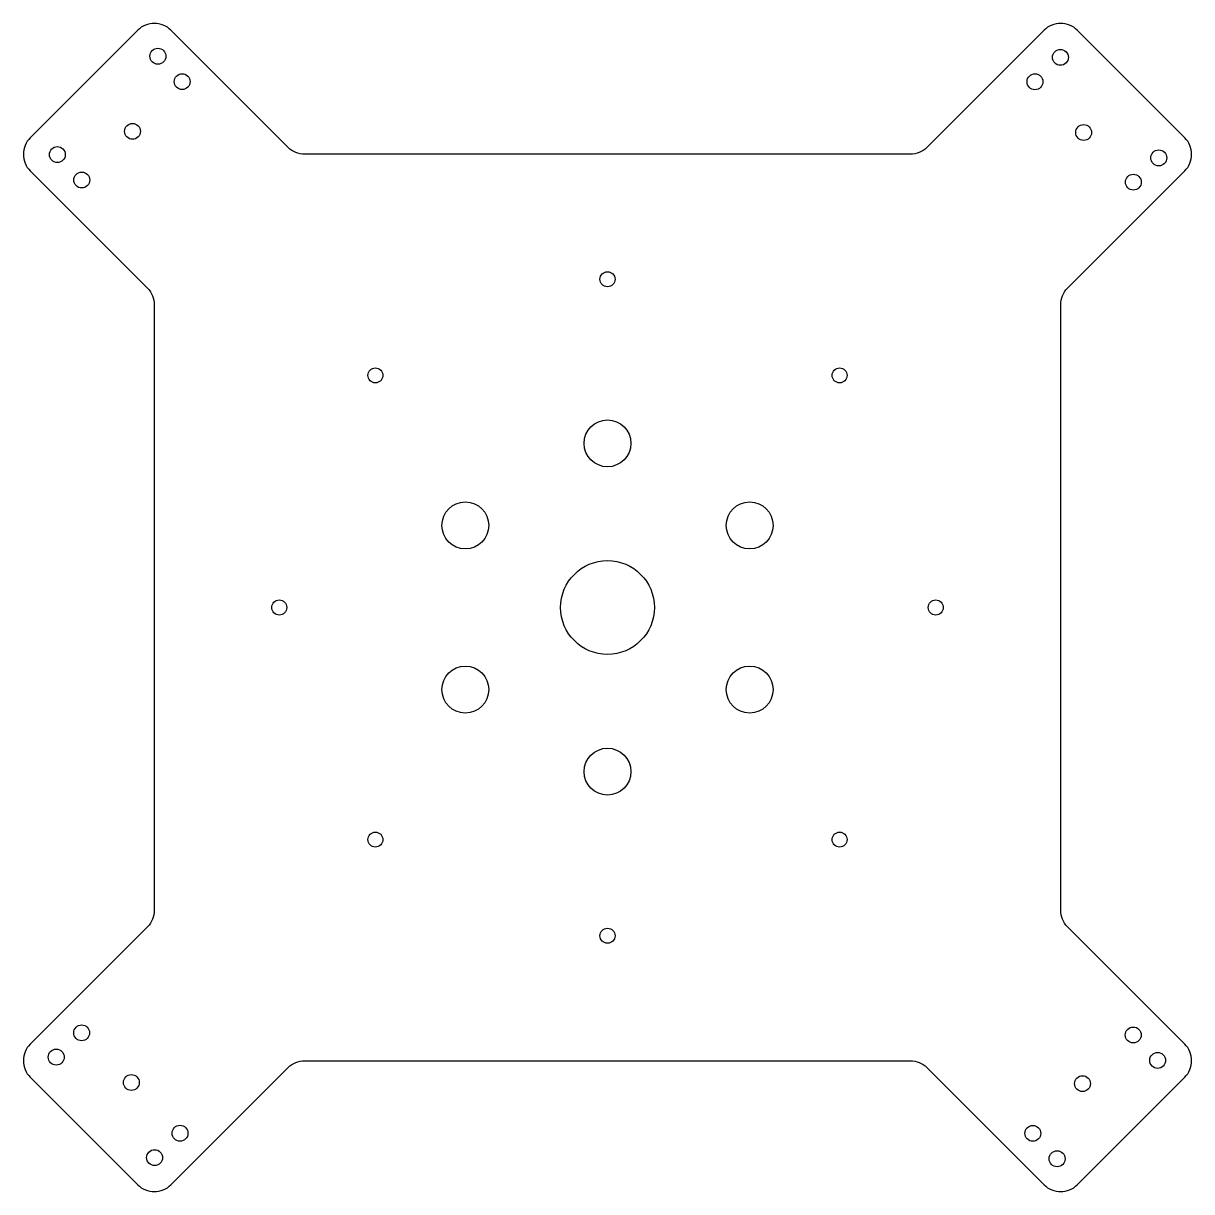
# Model space of a CAD drawing. Header units: inches. Extents: x -12.6 to -0.1, y 0.1 to 12.6.
import ezdxf

# ---------------------------------------------------------------- set-up
doc = ezdxf.new("R2010")
doc.units = ezdxf.units.IN
doc.header["$MEASUREMENT"] = 0

msp = doc.modelspace()

# ---------------------------------------------------------------- linework, layer by layer
msp.add_lwpolyline([(-12.487, 1.677, 0.414214), (-12.487, 1.323), (-11.341, 0.177, 0.414214), (-10.987, 0.177), (-9.737, 1.427, -0.198912), (-9.56, 1.5), (-3.104, 1.5, -0.198912), (-2.927, 1.427), (-1.677, 0.177, 0.414214), (-1.323, 0.177), (-0.177, 1.323, 0.414214), (-0.177, 1.677), (-1.427, 2.927, -0.198912), (-1.5, 3.104), (-1.5, 9.56, -0.198912), (-1.427, 9.737), (-0.177, 10.987, 0.414214), (-0.177, 11.341), (-1.323, 12.487, 0.414214), (-1.677, 12.487), (-2.927, 11.237, -0.198912), (-3.104, 11.164), (-9.56, 11.164, -0.198912), (-9.737, 11.237), (-10.987, 12.487, 0.414214), (-11.341, 12.487), (-12.487, 11.341, 0.414214), (-12.487, 10.987), (-11.237, 9.737, -0.198912), (-11.164, 9.56), (-11.164, 3.104, -0.198912), (-11.237, 2.927)], format="xyb", close=True)
for centre, radius in [((-11.126, 12.21), 0.085), ((-1.503, 12.198), 0.085), ((-10.867, 11.939), 0.085), ((-1.774, 11.938), 0.085), ((-11.397, 11.409), 0.085), ((-1.255, 11.397), 0.085), ((-12.198, 11.161), 0.085), ((-0.454, 11.126), 0.085), ((-11.938, 10.89), 0.085), ((-0.725, 10.867), 0.085), ((-6.332, 9.832), 0.08), ((-8.807, 8.807), 0.08), ((-3.857, 8.807), 0.08), ((-6.332, 8.082), 0.25), ((-7.848, 7.207), 0.25), ((-4.816, 7.207), 0.25), ((-6.332, 6.332), 0.5), ((-9.832, 6.332), 0.08), ((-2.832, 6.332), 0.08), ((-7.848, 5.457), 0.25), ((-4.816, 5.457), 0.25), ((-6.332, 4.582), 0.25), ((-8.807, 3.857), 0.08), ((-3.857, 3.857), 0.08), ((-6.332, 2.832), 0.08), ((-11.939, 1.797), 0.085), ((-0.726, 1.774), 0.085), ((-12.21, 1.538), 0.085), ((-0.466, 1.503), 0.085), ((-11.409, 1.267), 0.085), ((-1.267, 1.255), 0.085), ((-10.89, 0.726), 0.085), ((-1.797, 0.725), 0.085), ((-11.161, 0.466), 0.085), ((-1.538, 0.454), 0.085)]:
    msp.add_circle(centre, radius)

doc.saveas('drawing.dxf')
